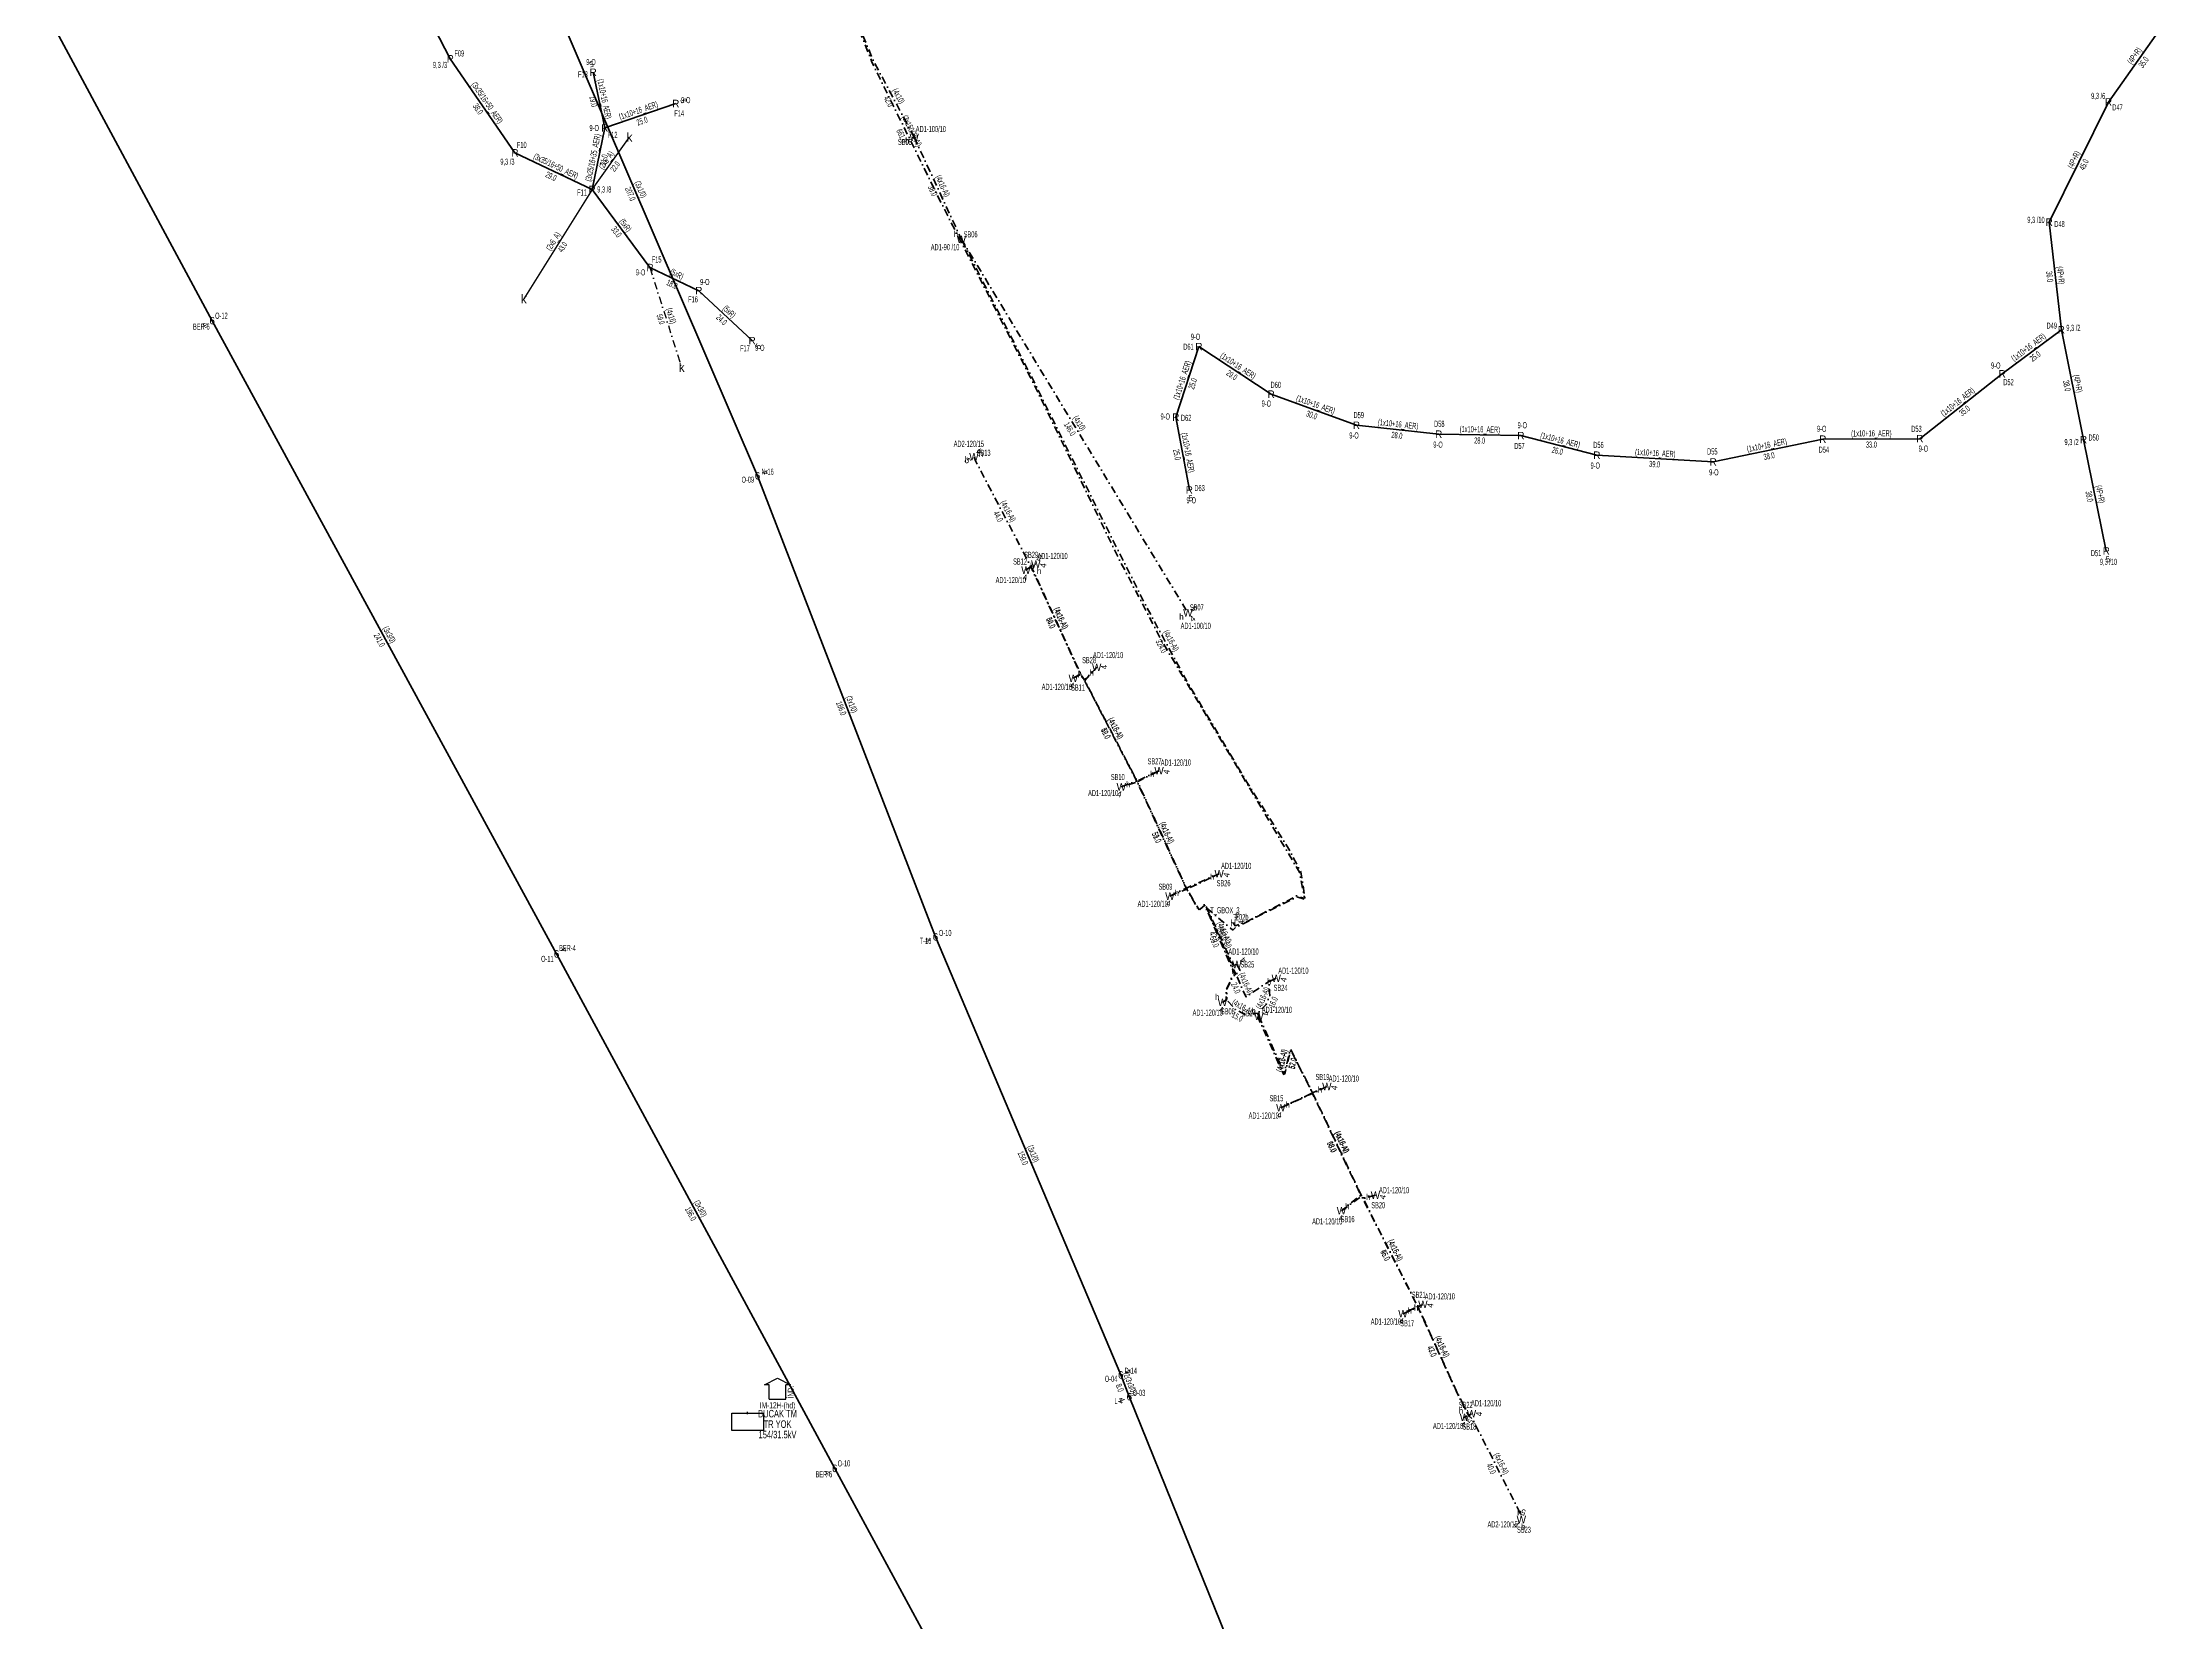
# Model space of a CAD drawing. Header units: millimetres. Extents: x 547575 to 550077, y 4149016 to 4153735.
# Drawn here: x 549268 to 549980, y 4150619 to 4151148 of the extents above; entities that cross this region are included whole.
import ezdxf
from ezdxf.enums import TextEntityAlignment as Align

# ---------------------------------------------------------------- set-up
doc = ezdxf.new("R2010")
doc.units = ezdxf.units.MM
doc.linetypes.add('DASHDOT', pattern=[5, 2.5, -1.25, 0, -1.25])
for name, color, linetype, lineweight in [('DIREK_AG_MEVCUT', 120, 'Continuous', 25), ('DIREK_AYD_MEVCUT', 190, 'Continuous', 25), ('DIREK_BOX_MEVCUT', 5, 'Continuous', 25), ('DIREK_ENH_MEVCUT', 6, 'Continuous', 25), ('HAT_ABONE_HAVAI_MEVCUT', 56, 'Continuous', 30), ('HAT_ABONE_YERALTI_MEVCUT', 56, 'DASHDOT', 30), ('HAT_AG_HAVAI_MEVCUT', 126, 'Continuous', 50), ('HAT_AYD_YERALTI_MEVCUT', 150, 'DASHDOT', 40), ('HAT_BOX_YERALTI_MEVCUT', 192, 'DASHDOT', 50), ('HAT_ENH_HAVAI_MEVCUT', 6, 'Continuous', 70), ('KOFRE_ABONE_MEVCUT', 6, 'Continuous', 25), ('TRAFO_MEVCUT', 5, 'Continuous', 30)]:
    doc.layers.add(name, color=color, linetype=linetype, lineweight=lineweight)
doc.styles.add('Direk', font='B_CAD')
doc.styles.get("Standard").update_dxf_attribs({"font": 'Arial'})

# ---------------------------------------------------------------- blocks, each defined once
blk = doc.blocks.new('MEV_INDMERK_KARE')
at = {"layer": 'TRAFO_MEVCUT', "linetype": 'Continuous'}
for p, q in [((-5.268651, -2.925), (-5.268651, 2.925)), ((-5.268651, 2.925), (5.268651, 2.925)), ((0, 2.535), (0, 3.315)), ((5.268651, 2.925), (5.268651, -2.925)), ((5.268651, -2.925), (-5.268651, -2.925))]:
    blk.add_line(p, q, dxfattribs=at)
blk = doc.blocks.new('MEV_INDMERK')
at = {"layer": 'TRAFO_MEVCUT', "linetype": 'Continuous'}
for p, q in [((-4.4, 2.4), (0, 4.6)), ((-2.8, 2.4), (-4.4, 2.4)), ((-2.8, -2.4), (-2.8, 2.4)), ((0, 4.6), (4.4, 2.4)), ((4.4, 2.4), (2.8, 2.4)), ((2.8, -2.4), (2.8, 2.4)), ((-2.8, -2.4), (2.8, -2.4))]:
    blk.add_line(p, q, dxfattribs=at)
at = {"layer": 'TRAFO_MEVCUT', "linetype": 'Continuous', "width": 0.6}
blk.add_text('İND.', height=2, rotation=90, dxfattribs=at).set_placement((5.417363, -0.010583), align=Align.CENTER)

msp = doc.modelspace()

# ---------------------------------------------------------------- linework, layer by layer
at = {"layer": 'HAT_ABONE_HAVAI_MEVCUT'}
for q in [(549464.724, 4151116.414), (549429.333, 4151062.257)]:
    msp.add_line((549452.207, 4151098.884), q, dxfattribs=at)
at = {"layer": 'HAT_ABONE_YERALTI_MEVCUT', "flags": 128}
msp.add_lwpolyline([(549471.61, 4151072.746), (549482.229, 4151039.237)], dxfattribs=at)
at = {"layer": 'HAT_AG_HAVAI_MEVCUT'}
for p, q in [((549404.736, 4151142.691), (549386.801, 4151177.315)), ((549980.49, 4151157.054), (549960.077, 4151128.192)), ((549426.385, 4151111.179), (549404.736, 4151142.691)), ((549452.565, 4151138.176), (549456.462, 4151119.51)), ((549480.246, 4151127.706), (549456.462, 4151119.51)), ((549960.077, 4151128.192), (549940.216, 4151087.946)), ((549452.207, 4151098.884), (549456.462, 4151119.51)), ((549426.385, 4151111.179), (549452.207, 4151098.884)), ((549452.207, 4151098.884), (549471.61, 4151072.746)), ((549944.278, 4151051.905), (549940.216, 4151087.946)), ((549487.986, 4151065.004), (549471.61, 4151072.746)), ((549487.986, 4151065.004), (549505.813, 4151048.267)), ((549944.278, 4151051.905), (549924.464, 4151037.143)), ((549944.278, 4151051.905), (549951.699, 4151015.107)), ((549655.453, 4151046.257), (549647.701, 4151022.624)), ((549679.616, 4151030.328), (549655.453, 4151046.257)), ((549924.464, 4151037.143), (549896.926, 4151015.406)), ((549679.616, 4151030.328), (549708.185, 4151019.91)), ((549652.239, 4150998.24), (549647.701, 4151022.624)), ((549735.743, 4151016.917), (549708.185, 4151019.91)), ((549763.276, 4151016.449), (549735.743, 4151016.917)), ((549763.276, 4151016.449), (549788.731, 4151009.88)), ((549827.654, 4151007.638), (549864.389, 4151015.241)), ((549864.389, 4151015.241), (549896.926, 4151015.406)), ((549959.339, 4150977.786), (549951.699, 4151015.107)), ((549827.654, 4151007.638), (549788.731, 4151009.88))]:
    msp.add_line(p, q, dxfattribs=at)
at = {"layer": 'HAT_AYD_YERALTI_MEVCUT', "flags": 128}
for points in [[(549560.088, 4151116.378), (549546.291, 4151142.319), (549541.652, 4151153.558)], [(549560.088, 4151116.378), (549575.901, 4151082.237)], [(549575.901, 4151082.237), (549651.747, 4150957.081)], [(549663.342, 4150826.573), (549664.766, 4150827.527), (549664.835, 4150830.987), (549666.767, 4150835.062), (549667.832, 4150835.985), (549657.931, 4150858.274), (549666.82, 4150850.73), (549667.752, 4150851.65), (549688.256, 4150861.908), (549691.093, 4150860.982), (549689.594, 4150870.254), (549685.493, 4150878.078), (549671.536, 4150900.378), (549651.249, 4150934.387), (549637.774, 4150959.323), (549623.989, 4150986.709), (549598.655, 4151037.603), (549586.412, 4151061.542), (549575.901, 4151082.237)], [(549597.523, 4150971.38), (549599.172, 4150972.562), (549580.668, 4151007.951), (549580.093, 4151009.404)], [(549613.363, 4150935.162), (549615.783, 4150936.503), (549599.248, 4150972.396), (549597.523, 4150971.38)], [(549621.212, 4150938.828), (549617.125, 4150934.544), (549615.901, 4150936.489), (549599.262, 4150972.606), (549600.818, 4150973.373)], [(549629.448, 4150898.768), (549634.637, 4150900.689), (549617.079, 4150934.429), (549615.844, 4150936.39), (549613.363, 4150935.162)], [(549642.102, 4150904.183), (549634.733, 4150900.722), (549617.202, 4150934.41), (549621.212, 4150938.828)], [(549645.727, 4150862.159), (549651.185, 4150864.804), (549634.77, 4150900.434), (549629.448, 4150898.768)], [(549662.223, 4150869.683), (549651.27, 4150864.857), (549634.86, 4150900.478), (549642.102, 4150904.183)], [(549668.173, 4150839.253), (549666.924, 4150839.073), (549657.547, 4150859.488), (549655.52, 4150857.58), (549651.443, 4150864.525), (549662.223, 4150869.683)], [(549663.342, 4150826.573), (549664.539, 4150827.655), (549664.619, 4150830.964), (549666.615, 4150835.204), (549667.417, 4150836.059), (549657.38, 4150859.15), (549655.496, 4150857.423), (549651.361, 4150864.467), (549645.727, 4150862.159)], [(549668.173, 4150839.253), (549669.252, 4150837.215), (549667.976, 4150836.06), (549667.865, 4150835.949), (549671.221, 4150828.356), (549678.88, 4150833.59), (549681.345, 4150834.646)], [(549681.345, 4150834.646), (549678.885, 4150833.505), (549679.173, 4150828.781), (549677.967, 4150825.903), (549675.245, 4150823.05), (549675.542, 4150821.949)], [(549675.542, 4150821.949), (549675.023, 4150822.952), (549670.775, 4150822.524), (549667.75, 4150824.226), (549664.84, 4150827.347), (549663.342, 4150826.573)], [(549675.542, 4150821.949), (549675.159, 4150821.728), (549683.838, 4150802.347), (549686.148, 4150810.882), (549693.525, 4150796.267), (549698.289, 4150798.397)], [(549675.542, 4150821.949), (549684.172, 4150802.512), (549686.18, 4150810.596), (549693.443, 4150796.208), (549682.879, 4150791.271)], [(549698.289, 4150798.397), (549693.614, 4150796.086), (549709.886, 4150761.771), (549710.363, 4150760.992), (549714.557, 4150761.994)], [(549682.879, 4150791.271), (549693.531, 4150796.027), (549709.672, 4150761.988), (549703.177, 4150756.775)], [(549714.557, 4150761.994), (549710.478, 4150760.783), (549728.776, 4150724.73), (549730.457, 4150725.395)], [(549703.177, 4150756.775), (549709.884, 4150761.58), (549710.399, 4150760.718), (549728.708, 4150724.643), (549723.775, 4150722.272)], [(549723.775, 4150722.272), (549728.798, 4150724.454), (549741.553, 4150696.448), (549745.642, 4150688.227), (549744.385, 4150687.561)], [(549730.457, 4150725.395), (549728.879, 4150724.517), (549741.643, 4150696.491), (549745.768, 4150688.199), (549746.748, 4150688.812)], [(549746.748, 4150688.812), (549745.845, 4150688.093), (549747.177, 4150686.797), (549762.947, 4150655.632), (549763.531, 4150653.328), (549763.434, 4150653.303)]]:
    msp.add_lwpolyline(points, dxfattribs=at)
at = {"layer": 'HAT_BOX_YERALTI_MEVCUT', "flags": 128}
msp.add_lwpolyline([(549666.906, 4150853.225), (549667.569412, 4150852.204528), (549671.333034, 4150853.56007), (549688.312878, 4150862.280311), (549690.836681, 4150861.32917), (549689.202601, 4150869.991161), (549676.680121, 4150891.276676), (549642.834953, 4150947.927885), (549628.799125, 4150974.9284), (549615.060479, 4151003.054162), (549599.069654, 4151035.86033), (549569.349771, 4151093.945719), (549545.959796, 4151141.552242), (549539.979464, 4151156.822995), (549532.10011, 4151158.955752), (549532.040867, 4151179.157705), (549509.598628, 4151234.285414), (549497.874782, 4151253.04632), (549492.365159, 4151268.568055), (549492.013248, 4151282.237714), (549500.602525, 4151312.436711), (549498.943714, 4151314.391739), (549500.780255, 4151317.709362), (549501.547864, 4151319.298438), (549513.453955, 4151363.244456), (549511.321197, 4151365.31797), (549505.159898, 4151362.178077), (549453.519852, 4151332.976565), (549447.173, 4151330.138)], dxfattribs=at)
at = {"layer": 'HAT_ENH_HAVAI_MEVCUT'}
for p, q in [((549219.021558, 4151251.826673), (549324.998521, 4151054.947596)), ((549507.627216, 4151003.010009), (549425.905483, 4151193.406891)), ((549324.998521, 4151054.947596), (549440.327305, 4150842.800487)), ((549567.228894, 4150848.526435), (549507.627216, 4151003.010009)), ((549629.27485, 4150701.777257), (549567.228894, 4150848.526435)), ((549440.327305, 4150842.800487), (549533.497, 4150670.457)), ((549632.13919, 4150694.476363), (549629.27485, 4150701.777257)), ((549724.974572, 4150464.61969), (549632.13919, 4150694.476363)), ((549533.497, 4150670.457), (549642.533646, 4150469.133932))]:
    msp.add_line(p, q, dxfattribs=at)

# ---------------------------------------------------------------- block references
at = {"layer": 'TRAFO_MEVCUT'}
for name, p in [('MEV_INDMERK', (549514.321634, 4150696.031055)), ('MEV_INDMERK_KARE', (549504.321634, 4150686.031055))]:
    msp.add_blockref(name, p, dxfattribs=at)

# ---------------------------------------------------------------- texts
at = {"layer": 'DIREK_AG_MEVCUT', "linetype": 'ByBlock', "width": 0.53}
for s, p in [('9,3 /3', (549401.29297, 4151140.627399)), ('F09', (549407.738078, 4151144.490313)), ('9-O', (549451.848291, 4151141.608919)), ('F13', (549449.138871, 4151137.460709)), ('F14', (549481.386298, 4151124.396964)), ('9-O', (549483.585376, 4151128.856754)), ('9,3 /6', (549956.627389, 4151130.245779)), ('D47', (549963.084357, 4151126.401524)), ('9-O', (549452.92806, 4151119.505795)), ('F12', (549459.090574, 4151117.199026)), ('F10', (549428.657413, 4151113.84098)), ('9,3 /3', (549423.859935, 4151108.221055)), ('F11', (549448.847283, 4151097.903029)), ('9,3 /8', (549456.307256, 4151098.921911)), ('9,3 /10', (549935.778975, 4151088.721801)), ('D48', (549943.663696, 4151087.34318)), ('F15', (549473.829563, 4151075.452204)), ('9-O', (549468.466946, 4151071.138622)), ('9-O', (549489.966489, 4151067.912908)), ('F16', (549486.016261, 4151062.110882)), ('D49', (549941.06686, 4151053.297328)), ('9-O', (549508.382693, 4151045.854426)), ('D61', (549651.95315, 4151046.224549)), ('9-O', (549654.296973, 4151049.572412)), ('9,3 /2', (549948.315285, 4151052.538385)), ('F17', (549503.417364, 4151045.715348)), ('9-O', (549922.321423, 4151039.936633)), ('D60', (549681.189409, 4151033.454401)), ('D52', (549926.594006, 4151034.365758)), ('9-O', (549678.035731, 4151027.187969)), ('9-O', (549644.174938, 4151022.858753)), ('D62', (549651.193269, 4151022.391497)), ('D59', (549708.979273, 4151023.318685)), ('D58', (549735.961921, 4151020.410147)), ('9-O', (549763.746897, 4151019.92178)), ('9-O', (549864.02327, 4151018.725402)), ('D53', (549895.769886, 4151018.709544)), ('9-O', (549707.388979, 4151016.493814)), ('9-O', (549735.523946, 4151013.421734)), ('D57', (549762.805716, 4151012.980739)), ('D56', (549789.271487, 4151013.338016)), ('D55', (549827.397767, 4151011.128608)), ('D54', (549864.75436, 4151011.760122)), ('9-O', (549898.085818, 4151012.091874)), ('9,3 /2', (549947.698789, 4151014.294201)), ('D50', (549955.128913, 4151015.803921)), ('9-O', (549788.189704, 4151006.416805)), ('9-O', (549827.910415, 4151004.144914)), ('D63', (549655.679919, 4150998.880374)), ('9-O', (549652.880511, 4150994.792976)), ('D51', (549955.910109, 4150977.08407)), ('9,3 /10', (549960.081938, 4150974.156786))]:
    msp.add_text(s, height=2.05, dxfattribs=at).set_placement(p, align=Align.MIDDLE_CENTER)
at = {"layer": 'DIREK_AG_MEVCUT', "linetype": 'ByBlock', "style": 'Direk'}
for p in [(549404.736, 4151142.691), (549452.565, 4151138.176), (549480.246, 4151127.706), (549960.077, 4151128.192), (549456.462, 4151119.51), (549426.385, 4151111.179), (549452.207, 4151098.884), (549940.216, 4151087.946), (549471.61, 4151072.746), (549487.986, 4151065.004), (549505.813, 4151048.267), (549655.453, 4151046.257), (549944.278, 4151051.905), (549924.464, 4151037.143), (549679.616, 4151030.328), (549647.701, 4151022.624), (549708.185, 4151019.91), (549735.743, 4151016.917), (549763.276, 4151016.449), (549864.389, 4151015.241), (549896.926, 4151015.406), (549951.699, 4151015.107), (549788.731, 4151009.88), (549827.654, 4151007.638), (549652.239, 4150998.24), (549959.339, 4150977.786)]:
    msp.add_text('R', height=2.5, dxfattribs=at).set_placement(p, align=Align.MIDDLE_CENTER)
at = {"layer": 'DIREK_AG_MEVCUT', "color": 32, "style": 'Direk'}
for rotation, p in [(551.792557, (549451.992767, 4151140.916903)), (469.014024, (549482.893229, 4151128.618239)), (406.806264, (549507.854322, 4151046.350491)), (370.542458, (549652.751299, 4150995.487265))]:
    msp.add_text('5', height=2, rotation=rotation, dxfattribs=at).set_placement(p, align=Align.MIDDLE_CENTER)
at = {"layer": 'DIREK_AG_MEVCUT', "color": 32, "linetype": 'ByBlock', "style": 'Direk'}
msp.add_text('5', height=2, rotation=371.569206, dxfattribs=at).set_placement((549959.900544, 4150975.042887), align=Align.MIDDLE_CENTER)
at = {"layer": 'DIREK_AYD_MEVCUT', "linetype": 'ByBlock', "width": 0.53}
for s, p in [('AD1-100/10', (549565.683604, 4151119.159261)), ('SB05', (549556.953808, 4151114.820169)), ('SB06', (549578.990335, 4151083.881995)), ('AD1-90 /10', (549570.438879, 4151079.586028)), ('AD2-120/15', (549578.388697, 4151013.7107)), ('SB13', (549583.347435, 4151010.691887)), ('SB29', (549599.270532, 4150976.512322)), ('AD1-120/10', (549606.426798, 4150976.137748)), ('AD1-120/10', (549592.434018, 4150968.066941)), ('SB12', (549595.548185, 4150974.269655)), ('SB07', (549654.740257, 4150958.894949)), ('AD1-100/10', (549654.385435, 4150952.727232)), ('SB28', (549618.664629, 4150941.228187)), ('AD1-120/10', (549625.020819, 4150942.921019)), ('AD1-120/10', (549607.855181, 4150932.274873)), ('SB11', (549614.951874, 4150932.04343)), ('SB27', (549640.587381, 4150907.338302)), ('AD1-120/10', (549647.718704, 4150906.937773)), ('AD1-120/10', (549623.386547, 4150896.698781)), ('SB10', (549628.274972, 4150902.065576)), ('AD1-120/10', (549667.938004, 4150872.30852)), ('SB09', (549644.250015, 4150865.332093)), ('SB26', (549663.70893, 4150866.514087)), ('AD1-120/10', (549639.972157, 4150859.588831)), ('AD1-120/10', (549670.389762, 4150843.612976)), ('SB25', (549671.67288, 4150839.281961)), ('AD1-120/10', (549687.101753, 4150837.21347)), ('SB24', (549682.794186, 4150831.460115)), ('AD1-120/10', (549658.391286, 4150823.142651)), ('SB08', (549665.145758, 4150823.573591)), ('SB14', (549672.183152, 4150822.932941)), ('AD1-120/10', (549681.567711, 4150824.085043)), ('SB19', (549696.82961, 4150801.578223)), ('AD1-120/10', (549703.969134, 4150801.069518)), ('SB15', (549681.410832, 4150794.448181)), ('AD1-120/10', (549677.156074, 4150788.656342)), ('AD1-120/10', (549720.802223, 4150763.665782)), ('SB16', (549705.254044, 4150753.957929)), ('SB20', (549715.507676, 4150758.625586)), ('AD1-120/10', (549698.440316, 4150753.181645)), ('SB21', (549729.063584, 4150728.605668)), ('AD1-120/10', (549736.127659, 4150728.080064)), ('AD1-120/10', (549718.053463, 4150719.655432)), ('SB17', (549725.200133, 4150719.075284)), ('SB22', (549744.808495, 4150691.725472)), ('AD1-120/10', (549751.650978, 4150692.280575)), ('AD1-120/10', (549738.89558, 4150684.652524)), ('SB18', (549746.023624, 4150684.468281)), ('AD2-120/15', (549757.160875, 4150651.686215)), ('SB23', (549764.307516, 4150649.913757))]:
    msp.add_text(s, height=2.05, dxfattribs=at).set_placement(p, align=Align.MIDDLE_CENTER)
at = {"layer": 'DIREK_AYD_MEVCUT', "color": 40, "linetype": 'ByBlock', "style": 'Direk'}
for p in [(549557.849291, 4151115.265263), (549574.133233, 4151084.004767), (549582.417596, 4151010.32392), (549577.768404, 4151008.484081), (549599.618126, 4150972.743982), (549601.923334, 4150971.130627), (549649.608959, 4150955.785322), (549615.577235, 4150936.322673), (549619.508914, 4150936.997836), (549631.81394, 4150899.575669), (549639.857433, 4150903.082128), (549659.951264, 4150868.639346), (549648.009691, 4150863.178472), (549667.039954, 4150837.024501), (549679.061785, 4150833.627703), (549661.574233, 4150828.340767), (549673.774233, 4150823.716767), (549696.026879, 4150797.332666), (549685.152917, 4150792.309894), (549712.142029, 4150761.347537), (549705.168727, 4150758.285968), (549726.048535, 4150723.311731), (549728.197496, 4150724.325122), (549743.214554, 4150689.770085), (549744.707082, 4150687.368168), (549762.81006, 4150655.723888), (549764.05794, 4150650.882112)]:
    msp.add_text('h', height=2, dxfattribs=at).set_placement(p, align=Align.MIDDLE_CENTER)
at = {"layer": 'DIREK_AYD_MEVCUT', "linetype": 'ByBlock', "style": 'Direk'}
for p in [(549560.088, 4151116.378), (549575.901, 4151082.237), (549580.093, 4151009.404), (549597.523, 4150971.38), (549600.818, 4150973.373), (549651.747, 4150957.081), (549621.212, 4150938.828), (549613.363, 4150935.162), (549642.102, 4150904.183), (549629.448, 4150898.768), (549662.223, 4150869.683), (549645.727, 4150862.159), (549668.173, 4150839.253), (549681.345, 4150834.646), (549663.342, 4150826.573), (549675.542, 4150821.949), (549698.289, 4150798.397), (549682.879, 4150791.271), (549714.557, 4150761.994), (549703.177, 4150756.775), (549730.457, 4150725.395), (549723.775, 4150722.272), (549744.385, 4150687.561), (549746.748, 4150688.812), (549763.434, 4150653.303)]:
    msp.add_text('W', height=2.5, dxfattribs=at).set_placement(p, align=Align.MIDDLE_CENTER)
at = {"layer": 'DIREK_AYD_MEVCUT', "color": 32, "linetype": 'ByBlock', "style": 'Direk'}
for rotation, p in [(135, (549581.860767, 4151011.171767)), (352.748734, (549597.207448, 4150968.899995)), (440.620049, (549603.284573, 4150972.965548)), (350.666824, (549612.957562, 4150932.695095)), (91.385764, (549623.711269, 4150938.888459)), (441.04712, (549644.571542, 4150903.793945)), (346.191109, (549628.85129, 4150896.340257)), (440.28506, (549664.687149, 4150869.261134)), (348.638369, (549645.234498, 4150859.707992)), (126.449281, (549670.183958, 4150840.738277)), (439.941434, (549683.806574, 4150834.209363)), (351.162449, (549662.957916, 4150824.10268)), (109.518815, (549677.89833, 4150822.784291)), (440.65232, (549700.755802, 4150797.990937)), (349.530116, (549682.424703, 4150788.812624)), (435.767721, (549716.980267, 4150761.379366)), (355.309203, (549702.972554, 4150754.283374)), (349.240105, (549723.308266, 4150719.815955)), (442.045793, (549732.932947, 4150725.049046)), (351.458058, (549744.013667, 4150685.088732)), (446.764011, (549749.244014, 4150688.670878)), (315, (549761.666233, 4150651.535233))]:
    msp.add_text('4', height=2, rotation=rotation, dxfattribs=at).set_placement(p, align=Align.MIDDLE_CENTER)
at = {"layer": 'DIREK_AYD_MEVCUT', "color": 32, "style": 'Direk'}
for s, rotation, p in [('5', 303.295169, (549578.003366, 4151008.031619)), ('5', 152.810024, (549601.960356, 4150975.596741)), ('5', 124.662265, (549653.803297, 4150958.502845)), ('4', 398.108177, (549653.28987, 4150955.113883)), ('5', 414.687087, (549746.425018, 4150686.115896)), ('5', 164.726214, (549764.092579, 4150655.714695))]:
    msp.add_text(s, height=2, rotation=rotation, dxfattribs=at).set_placement(p, align=Align.MIDDLE_CENTER)
at = {"layer": 'DIREK_BOX_MEVCUT', "linetype": 'ByBlock', "width": 0.53}
for s, p in [('T_GBOX_3', (549664.165058, 4150857.441163)), ('E02b', (549669.840414, 4150855.132672))]:
    msp.add_text(s, height=2.05, dxfattribs=at).set_placement(p, align=Align.MIDDLE_CENTER)
at = {"layer": 'DIREK_BOX_MEVCUT', "color": 32, "style": 'Direk'}
for s, rotation, p in [('5', 513.02803, (549668.175953, 4150855.72044)), ('4', 453.02803, (549669.702091, 4150853.372909))]:
    msp.add_text(s, height=2, rotation=rotation, dxfattribs=at).set_placement(p, align=Align.MIDDLE_CENTER)
at = {"layer": 'DIREK_BOX_MEVCUT', "linetype": 'ByBlock', "style": 'Direk', "width": 0.8}
msp.add_text('H', height=2.25, dxfattribs=at).set_placement((549666.906, 4150853.225), align=Align.MIDDLE_CENTER)
at = {"layer": 'DIREK_ENH_MEVCUT', "width": 0.53}
for s, p in [('BER-6', (549321.342258, 4151052.969731)), ('O-12', (549328.076963, 4151056.612887)), ('N-16', (549511.001025, 4151004.384332)), ('O-09', (549504.385828, 4151001.689628)), ('T-16', (549563.88941, 4150847.176653)), ('O-10', (549570.473854, 4150849.838011)), ('O-11', (549437.25036, 4150841.132431)), ('BER-4', (549443.980066, 4150844.780703)), ('O-04', (549626.033614, 4150700.456505)), ('D-14', (549632.646242, 4150703.151045)), ('L-4', (549628.547849, 4150693.046672)), ('O-03', (549635.390991, 4150695.770886)), ('BER-6', (549529.841003, 4150668.478731)), ('O-10', (549536.575249, 4150672.122648))]:
    msp.add_text(s, height=2.05, dxfattribs=at).set_placement(p, align=Align.MIDDLE_CENTER)
at = {"layer": 'DIREK_ENH_MEVCUT', "color": 32, "style": 'Direk'}
for rotation, p in [(298.411283, (549322.535767, 4151053.615363)), (112.163552, (549510.220326, 4151004.066314)), (292.008004, (549564.632925, 4150847.477174)), (118.462768, (549442.78886, 4150844.134933)), (112.170102, (549631.86784, 4150702.833858)), (291.707206, (549629.537749, 4150693.440745)), (298.417927, (549531.034401, 4150669.124482))]:
    msp.add_text('4', height=2, rotation=rotation, dxfattribs=at).set_placement(p, align=Align.MIDDLE_CENTER)
at = {"layer": 'DIREK_ENH_MEVCUT', "style": 'Direk'}
for p in [(549324.998521, 4151054.947596), (549507.627216, 4151003.010009), (549567.228894, 4150848.526435), (549440.327305, 4150842.800487), (549629.27485, 4150701.777257), (549632.13919, 4150694.476363), (549533.497, 4150670.457)]:
    msp.add_text('6', height=2.5, dxfattribs=at).set_placement(p, align=Align.MIDDLE_CENTER)
at = {"layer": 'HAT_ABONE_HAVAI_MEVCUT', "lineweight": 30, "width": 0.53}
for rotation, p in [(54.471908, (549457.773744, 4151108.142937, 274732.362)), (418.014729, (549440.049043, 4151081.020746, 274714.6665))]:
    msp.add_text('(2x6_A)', height=2.05, rotation=rotation, dxfattribs=at).set_placement(p, align=Align.CENTER)
for s, rotation, p in [('22.0', 54.471908, (549459.157256, 4151107.155063, 274732.362)), ('43.0', 418.014729, (549441.490957, 4151080.120254, 274714.6665))]:
    msp.add_text(s, height=1.9, rotation=rotation, dxfattribs=at).set_placement(p, align=Align.TOP_CENTER)
at = {"layer": 'HAT_ABONE_YERALTI_MEVCUT', "lineweight": 30, "width": 0.53}
msp.add_text('59.0', height=1.9, rotation=287.583405, dxfattribs=at).set_placement((549476.109214, 4151055.73472), align=Align.TOP_CENTER)
msp.add_text('(4x16)', height=2.05, rotation=287.583405, dxfattribs=at).set_placement((549477.729786, 4151056.24828), align=Align.CENTER)
at = {"layer": 'HAT_AG_HAVAI_MEVCUT', "lineweight": 30, "width": 0.53}
for s, rotation, p in [('(4P+R)', 414.729676, (549969.589529, 4151143.11382, 274980.0385)), ('(3x35/16+50_AER)', 304.489381, (549416.261096, 4151127.416315, 274702.368)), ('(1x10+16_AER)', 281.792557, (549455.34556, 4151129.016714, 274728.231)), ('(1x10+16_AER)', 379.014024, (549468.07707, 4151124.411623, 274728.231)), ('(3x25/16+35_AER)', 78.343795, (549453.502029, 4151109.368733, 274728.231)), ('(4P+R)', 423.73412, (549949.384262, 4151108.445157, 274970.108)), ('(3x35/16+50_AER)', 334.538808, (549439.661415, 4151105.798945, 274726.1035)), ('(5xR)', 306.587577, (549462.591005, 4151086.321643, 274735.805)), ('(5xR)', 334.696854, (549480.161296, 4151069.64345, 274735.805)), ('(4P+R)', 276.430384, (549943.091652, 4151070.020697, 274970.108)), ('(5xR)', 316.806264, (549497.481297, 4151057.255187, 274752.9065)), ('(1x10+16_AER)', 396.687171, (549933.863171, 4151045.205623, 274962.232)), ('(1x10+16_AER)', 431.839687, (549650.76934, 4151034.705425, 274823.8505)), ('(1x10+16_AER)', 326.605889, (549668.002336, 4151039.002169, 274827.7265)), ('(4P+R)', 281.401828, (549948.821725, 4151033.674035, 274975.8495)), ('(1x10+16_AER)', 339.96506, (549694.191704, 4151025.917561, 274854.0925)), ('(1x10+16_AER)', 398.285643, (549910.168355, 4151026.941692, 274948.463)), ('(1x10+16_AER)', 353.801555, (549722.055777, 4151019.258531, 274854.0925)), ('(1x10+16_AER)', 359.026192, (549749.523946, 4151017.532877, 274867.8715)), ('(1x10+16_AER)', 0.290553, (549880.65319, 4151016.173489, 274948.463)), ('(1x10+16_AER)', 280.542458, (549650.805652, 4151010.587519, 274823.8505)), ('(1x10+16_AER)', 345.529774, (549776.215895, 4151013.987536, 274894.3655)), ('(1x10+16_AER)', 356.703354, (549808.24138, 4151009.607593, 274894.3655)), ('(1x10+16_AER)', 11.69334, (549845.849228, 4151012.271859, 274932.1945)), ('(4P+R)', 281.569206, (549956.351731, 4150996.616969, 274975.8495))]:
    msp.add_text(s, height=2.05, rotation=rotation, dxfattribs=at).set_placement(p, align=Align.CENTER)
for s, rotation, p in [('35.0', 414.729676, (549970.977471, 4151142.13218, 274980.0385)), ('38.0', 304.489381, (549414.859904, 4151126.453685, 274702.368)), ('19.0', 281.792557, (549453.68144, 4151128.669286, 274728.231)), ('25.0', 379.014024, (549468.63093, 4151122.804377, 274728.231)), ('29.0', 334.538808, (549438.930585, 4151104.264055, 274726.1035)), ('21.0', 78.343795, (549455.166971, 4151109.025267, 274728.231)), ('45.0', 423.73412, (549950.908738, 4151107.692843, 274970.108)), ('33.0', 306.587577, (549461.225995, 4151085.308357, 274735.805)), ('18.0', 334.696854, (549479.434704, 4151068.10655, 274735.805)), ('36.0', 276.430384, (549941.402348, 4151069.830303, 274970.108)), ('24.0', 316.806264, (549496.317703, 4151056.015813, 274752.9065)), ('25.0', 396.687171, (549934.878829, 4151043.842377, 274962.232)), ('25.0', 431.839687, (549652.38466, 4151034.175575, 274823.8505)), ('29.0', 326.605889, (549667.066664, 4151037.582831, 274827.7265)), ('38.0', 281.401828, (549947.155275, 4151033.337965, 274975.8495)), ('35.0', 398.285643, (549911.221645, 4151025.607308, 274948.463)), ('30.0', 339.96506, (549693.609296, 4151024.320439, 274854.0925)), ('25.0', 280.542458, (549649.134348, 4151010.276481, 274823.8505)), ('28.0', 353.801555, (549721.872223, 4151017.568469, 274854.0925)), ('28.0', 359.026192, (549749.495054, 4151015.833123, 274867.8715)), ('26.0', 345.529774, (549775.791105, 4151012.341464, 274894.3655)), ('33.0', 0.290553, (549880.66181, 4151014.473511, 274948.463)), ('39.0', 356.703354, (549808.14362, 4151007.910407, 274894.3655)), ('38.0', 11.69334, (549846.193772, 4151010.607141, 274932.1945)), ('38.0', 281.569206, (549954.686269, 4150996.276031, 274975.8495))]:
    msp.add_text(s, height=2.05, rotation=rotation, dxfattribs=at).set_placement(p, align=Align.TOP_CENTER)
at = {"layer": 'HAT_AYD_YERALTI_MEVCUT', "lineweight": 30, "width": 0.53}
for s, rotation, p in [('(4x10)', 298.006759, (549553.939958, 4151129.747639)), ('(4x16-Al)', 294.852037, (549568.765787, 4151099.664735)), ('(4x10)', 301.216353, (549614.550934, 4151020.09953)), ('(4x16-Al)', 297.603913, (549590.673246, 4150990.650353)), ('(4x16-Al)', 294.734332, (549608.287519, 4150954.80515)), ('(4x16-Al)', 294.735391, (549608.353512, 4150954.903164)), ('(4x16-Al)', 298.38605, (549645.2593, 4150947.259099)), ('(4x16-Al)', 297.492073, (549626.612013, 4150917.951382)), ('(4x16-Al)', 297.492154, (549626.721513, 4150917.958383)), ('(4x16-Al)', 294.735868, (549643.749509, 4150882.97467)), ('(4x16-Al)', 294.734735, (549643.837016, 4150883.023155)), ('(4x16-Al)', 294.670224, (549663.007916, 4150849.635286)), ('(4x16-Al)', 293.493212, (549663.178041, 4150847.943344)), ('(4x16-Al)', 293.84476, (549670.320448, 4150832.496121)), ('(4x16-Al)', 330.635952, (549669.679303, 4150824.115793)), ('(4x16-Al)', 427.264318, (549677.786047, 4150827.670508)), ('(4x16-Al)', 74.855705, (549684.17252, 4150806.836563)), ('(4x16-Al)', 76.050508, (549684.351068, 4150806.758906)), ('(4x16-Al)', 295.369904, (549702.369526, 4150779.371691)), ('(4x16-Al)', 295.370072, (549702.518025, 4150779.292694)), ('(4x16-Al)', 296.908978, (549720.311468, 4150743.065188)), ('(4x16-Al)', 296.909187, (549720.384966, 4150743.141191)), ('(4x16-Al)', 294.486329, (549735.949051, 4150710.803305)), ('(4x16-Al)', 294.486144, (549736.034552, 4150710.856302)), ('(4x16-Al)', 296.840157, (549755.820429, 4150671.598278))]:
    msp.add_text(s, height=2.05, rotation=rotation, dxfattribs=at).set_placement(p, align=Align.CENTER)
for s, rotation, p in [('42.0', 298.006759, (549552.439042, 4151128.949361)), ('38.0', 294.852037, (549567.223213, 4151098.950265)), ('146.0', 301.216353, (549613.097066, 4151019.21847)), ('44.0', 297.603913, (549589.166754, 4150989.862647)), ('50.0', 294.735391, (549606.809488, 4150954.191836)), ('44.0', 294.734332, (549606.743481, 4150954.09385)), ('324.0', 298.38605, (549643.7637, 4150946.450901)), ('52.0', 297.492154, (549625.213487, 4150917.173617)), ('49.0', 297.492073, (549625.103987, 4150917.166618)), ('51.0', 294.735868, (549642.205491, 4150882.26333)), ('59.0', 294.734735, (549642.292984, 4150882.311845)), ('47.0', 294.670224, (549661.463084, 4150848.925714)), ('53.0', 293.493212, (549661.618959, 4150847.265656)), ('24.0', 293.84476, (549668.765552, 4150831.808879)), ('16.0', 427.264318, (549679.353953, 4150827.013492)), ('15.0', 330.635952, (549668.845697, 4150822.634207)), ('52.0', 74.855705, (549685.81348, 4150806.392437)), ('57.0', 76.050508, (549686.000932, 4150806.349094)), ('58.0', 295.369904, (549700.833474, 4150778.643309)), ('48.0', 295.370072, (549700.981975, 4150778.564306)), ('55.0', 296.908978, (549718.795532, 4150742.295812)), ('46.0', 296.909187, (549718.869034, 4150742.371809)), ('47.0', 294.486329, (549734.401949, 4150710.098695)), ('43.0', 294.486144, (549734.487448, 4150710.151698)), ('40.0', 296.840157, (549754.303571, 4150670.830722))]:
    msp.add_text(s, height=2.05, rotation=rotation, dxfattribs=at).set_placement(p, align=Align.TOP_CENTER)
at = {"layer": 'HAT_BOX_YERALTI_MEVCUT', "lineweight": 30, "width": 0.53}
msp.add_text('661.0', height=2.05, rotation=296.16575, dxfattribs=at).set_placement((549556.89189, 4151117.374156), align=Align.TOP_CENTER)
msp.add_text('(3x150/70-Al)', height=2.05, rotation=296.16575, dxfattribs=at).set_placement((549558.417678, 4151118.123804), align=Align.CENTER)
at = {"layer": 'HAT_ENH_HAVAI_MEVCUT', "lineweight": 30, "width": 0.53}
for s, rotation, p in [('207.0', 293.229871, (549465.985259, 4151097.873192, 274712.952742)), ('241.0', 298.529674, (549381.916128, 4150948.46807, 274720.163652)), ('166.0', 291.097233, (549536.635029, 4150925.462263, 274753.813608)), ('159.0', 292.918775, (549597.468973, 4150774.820834, 274783.614447)), ('196.0', 298.395863, (549486.164422, 4150756.224517, 274766.7485)), ('8.0', 291.421429, (549629.915739, 4150697.816369, 274814.637425))]:
    msp.add_text(s, height=2.05, rotation=rotation, dxfattribs=at).set_placement(p, align=Align.TOP_CENTER)
for s, rotation, p in [('(3x1/0)', 293.229871, (549467.54744, 4151098.543708, 274712.952742)), ('(3x3/0)', 298.529674, (549383.409697, 4150949.280013, 274720.163652)), ('(3x1/0)', 291.097233, (549538.22108, 4150926.074181, 274753.813608)), ('(3x1/0)', 292.918775, (549599.034771, 4150775.482858, 274783.614447)), ('(3x3/0)', 298.395863, (549487.659883, 4150757.03297, 274766.7485)), ('(2(3x3/0))', 291.421429, (549631.498301, 4150698.437251, 274814.637425))]:
    msp.add_text(s, height=2.05, rotation=rotation, dxfattribs=at).set_placement(p, align=Align.CENTER)
at = {"layer": 'KOFRE_ABONE_MEVCUT', "style": 'Direk'}
for p in [(549464.724, 4151116.414), (549429.333, 4151062.257), (549482.229, 4151039.237)]:
    msp.add_text('k', height=3, dxfattribs=at).set_placement(p, align=Align.MIDDLE_CENTER)
at = {"layer": 'TRAFO_MEVCUT', "width": 0.6}
for s, height, p in [('IM-12H-(hd)', 2.1, (549514.321634, 4150690.531055)), ('BUCAK TM', 2.5, (549514.321634, 4150687.531055)), ('TR YOK', 2.5, (549514.321634, 4150684.031055)), ('154/31.5kV', 2.5, (549514.321634, 4150680.531055))]:
    msp.add_text(s, height=height, dxfattribs=at).set_placement(p, align=Align.CENTER)

doc.saveas('drawing.dxf')
